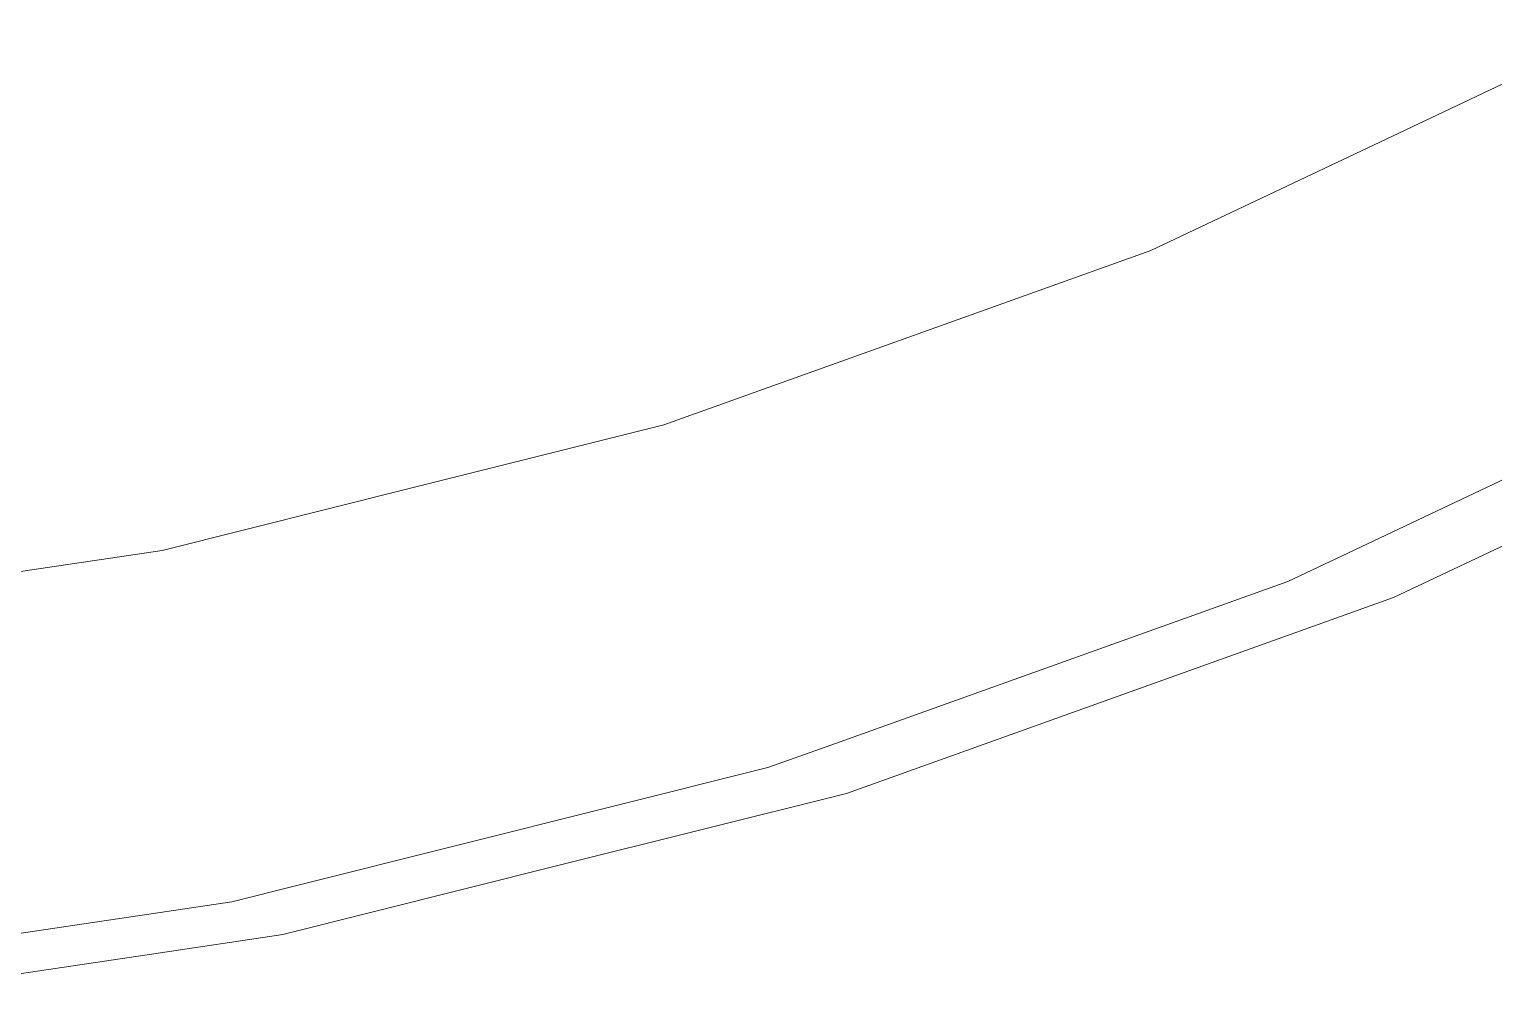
# Model space of a CAD drawing. Header units: centimetres. Extents: x -214 to 137, y -175 to 4.
# Drawn here: x 3.786 to 6.574, y -122.184 to -120.352 of the extents above; entities that cross this region are included whole.
import ezdxf

# ---------------------------------------------------------------- set-up
doc = ezdxf.new("R2010")
doc.units = ezdxf.units.CM
doc.header["$MEASUREMENT"] = 0
doc.layers.add('layer 1', color=7, linetype='Continuous')

msp = doc.modelspace()

# ---------------------------------------------------------------- linework, layer by layer
at = {"layer": 'layer 1', "color": 1, "lineweight": 9}
for points in [[(6.36962, -120.56094), (6.36962, -120.56094), (6.81175, -120.35182), (6.81175, -120.35182)], [(6.36962, -120.56094), (6.36962, -120.56094), (6.81175, -120.35182), (6.81175, -120.35182)], [(6.36962, -120.56094), (6.36962, -120.56094), (6.81175, -120.35182), (6.81175, -120.35182)], [(6.36962, -120.56094), (6.36962, -120.56094), (6.81175, -120.35182), (6.81175, -120.35182)], [(6.36962, -120.56094), (6.36962, -120.56094), (6.81175, -120.35182), (6.81175, -120.35182)], [(5.92152, -120.77289), (5.92152, -120.77289), (6.36962, -120.56094), (6.36962, -120.56094)], [(5.92152, -120.77289), (5.92152, -120.77289), (6.36962, -120.56094), (6.36962, -120.56094)], [(5.92152, -120.77289), (5.92152, -120.77289), (6.36962, -120.56094), (6.36962, -120.56094)], [(5.92152, -120.77289), (5.92152, -120.77289), (6.36962, -120.56094), (6.36962, -120.56094)], [(5.92152, -120.77289), (5.92152, -120.77289), (6.36962, -120.56094), (6.36962, -120.56094)], [(5.46097, -120.93768), (5.46097, -120.93768), (5.92152, -120.77289), (5.92152, -120.77289)], [(5.46097, -120.93768), (5.46097, -120.93768), (5.92152, -120.77289), (5.92152, -120.77289)], [(5.46097, -120.93768), (5.46097, -120.93768), (5.92152, -120.77289), (5.92152, -120.77289)], [(5.46097, -120.93768), (5.46097, -120.93768), (5.92152, -120.77289), (5.92152, -120.77289)], [(5.46097, -120.93768), (5.46097, -120.93768), (5.92152, -120.77289), (5.92152, -120.77289)], [(4.99426, -121.10468), (4.99426, -121.10468), (5.46097, -120.93768), (5.46097, -120.93768)], [(4.99426, -121.10468), (4.99426, -121.10468), (5.46097, -120.93768), (5.46097, -120.93768)], [(4.99426, -121.10468), (4.99426, -121.10468), (5.46097, -120.93768), (5.46097, -120.93768)], [(4.99426, -121.10468), (4.99426, -121.10468), (5.46097, -120.93768), (5.46097, -120.93768)], [(4.99426, -121.10468), (4.99426, -121.10468), (5.46097, -120.93768), (5.46097, -120.93768)], [(4.51981, -121.22349), (4.51981, -121.22349), (4.99426, -121.10468), (4.99426, -121.10468)], [(4.51981, -121.22349), (4.51981, -121.22349), (4.99426, -121.10468), (4.99426, -121.10468)], [(4.51981, -121.22349), (4.51981, -121.22349), (4.99426, -121.10468), (4.99426, -121.10468)], [(4.51981, -121.22349), (4.51981, -121.22349), (4.99426, -121.10468), (4.99426, -121.10468)], [(4.51981, -121.22349), (4.51981, -121.22349), (4.99426, -121.10468), (4.99426, -121.10468)], [(4.03895, -121.34397), (4.03895, -121.34397), (4.51981, -121.22349), (4.51981, -121.22349)], [(4.03895, -121.34397), (4.03895, -121.34397), (4.51981, -121.22349), (4.51981, -121.22349)], [(4.03895, -121.34397), (4.03895, -121.34397), (4.51981, -121.22349), (4.51981, -121.22349)], [(4.03895, -121.34397), (4.03895, -121.34397), (4.51981, -121.22349), (4.51981, -121.22349)], [(4.03895, -121.34397), (4.03895, -121.34397), (4.51981, -121.22349), (4.51981, -121.22349)], [(3.55512, -121.4157), (3.55512, -121.4157), (4.03895, -121.34397), (4.03895, -121.34397)], [(3.55512, -121.4157), (3.55512, -121.4157), (4.03895, -121.34397), (4.03895, -121.34397)], [(3.55512, -121.4157), (3.55512, -121.4157), (4.03895, -121.34397), (4.03895, -121.34397)], [(3.55512, -121.4157), (3.55512, -121.4157), (4.03895, -121.34397), (4.03895, -121.34397)], [(3.55512, -121.4157), (3.55512, -121.4157), (4.03895, -121.34397), (4.03895, -121.34397)]]:
    msp.add_open_spline(points, degree=3, dxfattribs=at)
at = {"layer": 'layer 1', "color": 5, "lineweight": 9}
for points in [[(6.29779, -121.3485), (6.29779, -121.3485), (7.13328, -120.95335), (7.13328, -120.95335)], [(6.29779, -121.3485), (6.29779, -121.3485), (7.13328, -120.95335), (7.13328, -120.95335)], [(6.29779, -121.3485), (6.29779, -121.3485), (7.13328, -120.95335), (7.13328, -120.95335)], [(6.29779, -121.3485), (6.29779, -121.3485), (7.13328, -120.95335), (7.13328, -120.95335)], [(6.29779, -121.3485), (6.29779, -121.3485), (7.13328, -120.95335), (7.13328, -120.95335)], [(6.87188, -121.20293), (6.87188, -121.20293), (6.38399, -121.43368), (6.38399, -121.43368)], [(6.18252, -121.40302), (6.18252, -121.40302), (6.29779, -121.3485), (6.29779, -121.3485)], [(6.18252, -121.40302), (6.18252, -121.40302), (6.29779, -121.3485), (6.29779, -121.3485)], [(6.18252, -121.40302), (6.18252, -121.40302), (6.29779, -121.3485), (6.29779, -121.3485)], [(6.18252, -121.40302), (6.18252, -121.40302), (6.29779, -121.3485), (6.29779, -121.3485)], [(6.18252, -121.40302), (6.18252, -121.40302), (6.29779, -121.3485), (6.29779, -121.3485)], [(5.3123, -121.71439), (5.3123, -121.71439), (6.18252, -121.40302), (6.18252, -121.40302)], [(5.3123, -121.71439), (5.3123, -121.71439), (6.18252, -121.40302), (6.18252, -121.40302)], [(5.3123, -121.71439), (5.3123, -121.71439), (6.18252, -121.40302), (6.18252, -121.40302)], [(5.3123, -121.71439), (5.3123, -121.71439), (6.18252, -121.40302), (6.18252, -121.40302)], [(5.3123, -121.71439), (5.3123, -121.71439), (6.18252, -121.40302), (6.18252, -121.40302)], [(6.38399, -121.43368), (6.38399, -121.43368), (5.85046, -121.62457), (5.85046, -121.62457)], [(5.85046, -121.62457), (5.85046, -121.62457), (5.34231, -121.80639), (5.34231, -121.80639)], [(5.19224, -121.75735), (5.19224, -121.75735), (5.3123, -121.71439), (5.3123, -121.71439)], [(5.19224, -121.75735), (5.19224, -121.75735), (5.3123, -121.71439), (5.3123, -121.71439)], [(5.19224, -121.75735), (5.19224, -121.75735), (5.3123, -121.71439), (5.3123, -121.71439)], [(5.19224, -121.75735), (5.19224, -121.75735), (5.3123, -121.71439), (5.3123, -121.71439)], [(5.19224, -121.75735), (5.19224, -121.75735), (5.3123, -121.71439), (5.3123, -121.71439)], [(4.29571, -121.98191), (4.29571, -121.98191), (5.19224, -121.75735), (5.19224, -121.75735)], [(4.29571, -121.98191), (4.29571, -121.98191), (5.19224, -121.75735), (5.19224, -121.75735)], [(4.29571, -121.98191), (4.29571, -121.98191), (5.19224, -121.75735), (5.19224, -121.75735)], [(4.29571, -121.98191), (4.29571, -121.98191), (5.19224, -121.75735), (5.19224, -121.75735)], [(4.29571, -121.98191), (4.29571, -121.98191), (5.19224, -121.75735), (5.19224, -121.75735)], [(5.34231, -121.80639), (5.34231, -121.80639), (4.79264, -121.94408), (4.79264, -121.94408)], [(4.79264, -121.94408), (4.79264, -121.94408), (4.26911, -122.07522), (4.26911, -122.07522)], [(4.17202, -122.0129), (4.17202, -122.0129), (4.29571, -121.98191), (4.29571, -121.98191)], [(4.17202, -122.0129), (4.17202, -122.0129), (4.29571, -121.98191), (4.29571, -121.98191)], [(4.17202, -122.0129), (4.17202, -122.0129), (4.29571, -121.98191), (4.29571, -121.98191)], [(4.17202, -122.0129), (4.17202, -122.0129), (4.29571, -121.98191), (4.29571, -121.98191)], [(4.17202, -122.0129), (4.17202, -122.0129), (4.29571, -121.98191), (4.29571, -121.98191)], [(3.25778, -122.14851), (3.25778, -122.14851), (4.17202, -122.0129), (4.17202, -122.0129)], [(3.25778, -122.14851), (3.25778, -122.14851), (4.17202, -122.0129), (4.17202, -122.0129)], [(3.25778, -122.14851), (3.25778, -122.14851), (4.17202, -122.0129), (4.17202, -122.0129)], [(3.25778, -122.14851), (3.25778, -122.14851), (4.17202, -122.0129), (4.17202, -122.0129)], [(3.25778, -122.14851), (3.25778, -122.14851), (4.17202, -122.0129), (4.17202, -122.0129)], [(4.26911, -122.07522), (4.26911, -122.07522), (4.02349, -122.11165), (4.02349, -122.11165)], [(4.02349, -122.11165), (4.02349, -122.11165), (3.53547, -122.18404), (3.53547, -122.18404)]]:
    msp.add_open_spline(points, degree=3, dxfattribs=at)

doc.saveas('drawing.dxf')
